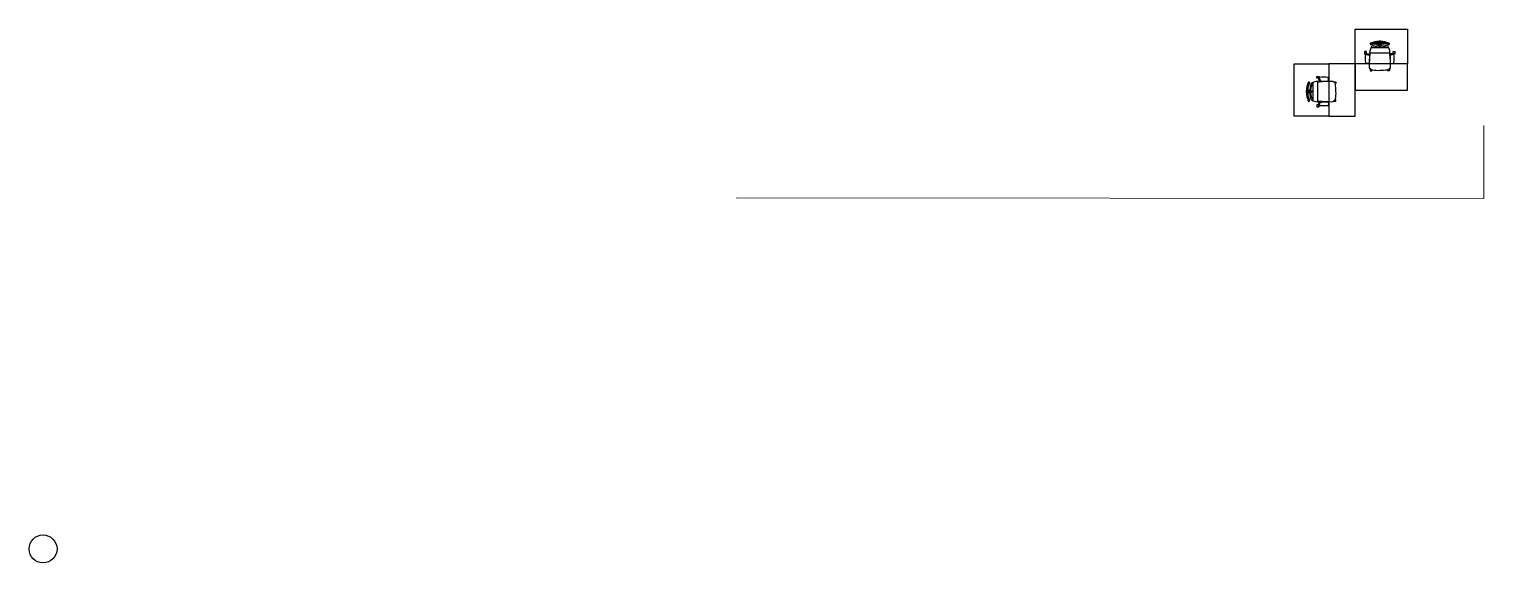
# Model space of a CAD drawing. Header units: inches. Extents: x -29 to 3312, y -30 to 1195.
import ezdxf

# ---------------------------------------------------------------- set-up
doc = ezdxf.new("R2010")
doc.units = ezdxf.units.IN
doc.header["$MEASUREMENT"] = 0
doc.linetypes.add('ACAD_ISO02W100', pattern=[15, 12, -3])
doc.layers.add('M-MOBILIER BUREAU', color=7, linetype='Continuous', true_color=0x141467)
doc.layers.add('Mur entresol 1', color=7, linetype='Continuous')

# ---------------------------------------------------------------- blocks, each defined once
blk = doc.blocks.new('Bureau 120x60cm')
at = {"color": 7, "linetype": 'ACAD_ISO02W100', "true_color": 0xf3f3f3}
for p, q in [((-15.343, 27.314, 0.474), (-16.143, 27.314, 0.474)), ((-16.143, 27.314, 0.474), (-16.143, 26.114, 0.474)), ((-16.143, 26.114, 0.474), (-15.343, 26.114, 0.474))]:
    blk.add_line(p, q, dxfattribs=at)
at = {"color": 0}
for p, q in [((-15.343, 26.114, 0.474), (-15.343, 27.314, 0.474)), ((-15.343, 27.314, 0.474), (-14.743, 27.314, 0.474)), ((-14.743, 27.314, 0.474), (-14.743, 26.114, 0.474)), ((-14.743, 26.114, 0.474), (-15.343, 26.114, 0.474))]:
    blk.add_line(p, q, dxfattribs=at)
for p, q in [((-15.837, 26.776, 0.056), (-15.829, 26.776, 0.056)), ((-15.837, 26.722, 0.056), (-15.837, 26.776, 0.056)), ((-15.829, 26.781, 0.056), (-15.832, 26.781, 0.056)), ((-15.761, 26.781, 0.056), (-15.829, 26.781, 0.056)), ((-15.829, 26.722, 0.056), (-15.829, 26.776, 0.056)), ((-15.829, 26.776, 0.056), (-15.76, 26.776, 0.056)), ((-15.715, 26.756, 0.056), (-15.814, 26.754, 0.056)), ((-15.715, 26.735, 0.056), (-15.814, 26.736, 0.056)), ((-15.76, 26.776, 0.056), (-15.76, 26.722, 0.056)), ((-15.76, 26.776, 0.056), (-15.756, 26.776, 0.056)), ((-15.756, 26.722, 0.056), (-15.756, 26.776, 0.056)), ((-15.829, 26.722, 0.056), (-15.837, 26.722, 0.056)), ((-15.832, 26.717, 0.056), (-15.829, 26.717, 0.056)), ((-15.76, 26.722, 0.056), (-15.829, 26.722, 0.056)), ((-15.829, 26.717, 0.056), (-15.761, 26.717, 0.056)), ((-15.756, 26.722, 0.056), (-15.76, 26.722, 0.056))]:
    blk.add_line(p, q)
at = {"extrusion": (-3.0876e-09, -2.36034e-09, 1), "elevation": 0.056}
for points in [[(-15.582, 27.051), (-15.621, 27.051), (-15.626, 27.055), (-15.626, 27.09), (-15.621, 27.095), (-15.575, 27.095), (-15.57, 27.09), (-15.57, 27.075)], [(-15.808, 26.736), (-15.808, 26.729), (-15.812, 26.724), (-15.859, 26.724), (-15.864, 26.729), (-15.864, 26.762), (-15.859, 26.767), (-15.812, 26.767), (-15.808, 26.762), (-15.808, 26.755)], [(-15.233, 26.969), (-15.19, 26.969), (-15.185, 26.965), (-15.185, 26.931), (-15.19, 26.926), (-15.204, 26.926)], [(-15.582, 26.443), (-15.621, 26.443), (-15.626, 26.44), (-15.626, 26.405), (-15.621, 26.4), (-15.575, 26.4), (-15.57, 26.405), (-15.57, 26.419)], [(-15.232, 26.525), (-15.19, 26.525), (-15.185, 26.53), (-15.185, 26.563), (-15.19, 26.568), (-15.205, 26.568)]]:
    blk.add_lwpolyline(points, dxfattribs=at)
for points in [[(-15.558, 26.974), (-15.587, 27.067, -0.982332), (-15.569, 27.073), (-15.536, 26.976)], [(-15.715, 26.538, -0.248671), (-15.761, 26.576, -0.127853), (-15.766, 26.904, -0.282333), (-15.714, 26.956, -0.116263)], [(-15.714, 26.918, 0.184533), (-15.736, 26.892, 0.168144), (-15.732, 26.595, 0.20387), (-15.715, 26.577, 1.542689)], [(-15.601, 26.532, 0.086951), (-15.572, 26.522, 0.020643), (-15.282, 26.507, 0.381486), (-15.204, 26.575, 0.021381), (-15.19, 26.747, 0.05708), (-15.203, 26.92, 0.351969), (-15.282, 26.987, 0.020732), (-15.572, 26.972, 0.070243), (-15.601, 26.966, 5.382448)], [(-15.558, 26.521), (-15.587, 26.427, 0.982332), (-15.569, 26.422), (-15.536, 26.519)]]:
    blk.add_lwpolyline(points, format="xyb", dxfattribs=at)
for points in [[(-15.569, 27.063, 0.081724), (-15.574, 27.001, 0.298406), (-15.565, 26.989, 0.027254), (-15.37, 26.988, 0.392104), (-15.358, 27.001, 0.077754), (-15.361, 27.06, 0.283785), (-15.372, 27.071, 0.04999), (-15.56, 27.071, 0.300524)], [(-15.644, 26.519), (-15.715, 26.538), (-15.714, 26.956), (-15.609, 26.982, -0.415503), (-15.601, 26.977), (-15.601, 26.517, -0.637011), (-15.608, 26.513)], [(-15.569, 26.431, -0.081724), (-15.574, 26.493, -0.298406), (-15.565, 26.505, -0.027254), (-15.37, 26.506, -0.392104), (-15.358, 26.494, -0.077754), (-15.361, 26.435, -0.283785), (-15.372, 26.423, -0.04999), (-15.56, 26.424, -0.300524)]]:
    blk.add_lwpolyline(points, format="xyb", close=True, dxfattribs=at)
for centre, radius, start, end in [((-15.832, 26.776, 0.056), 0.005, 90, 180), ((-15.814, 26.745, 0.056), 0.00929, 86.8843, 269.0248), ((-15.761, 26.776, 0.056), 0.005, 0, 90), ((-15.832, 26.722, 0.056), 0.005, 180, 270), ((-15.761, 26.722, 0.056), 0.005, 270, 0)]:
    blk.add_arc(centre, radius, start, end)
at = {"extrusion": (-3.0876e-09, -2.36034e-09, 1)}
for centre, major_axis, ratio, start_param, end_param in [((-15.806, 26.951, 0.056), (0, 0.00992), 0.993908, 4.482777, 6.283185), ((-15.761, 26.776, 0.056), (0, -0.005), 0.192955, 1.570796, 3.141593), ((-15.806, 26.545, 0.056), (0, -0.00991), 0.993908, 0, 1.916946), ((-15.761, 26.722, 0.056), (0, -0.005), 0.192955, 0, 1.570796)]:
    blk.add_ellipse(centre, major_axis=major_axis, ratio=ratio, start_param=start_param, end_param=end_param, dxfattribs=at)
for points, knots in [([(-15.823, 26.54, 0.056), (-15.845, 26.599, 0.056), (-15.858, 26.662, 0.056), (-15.863, 26.787, 0.056), (-15.855, 26.85, 0.056), (-15.834, 26.926, 0.056), (-15.829, 26.942, 0.056), (-15.823, 26.957, 0.056)], [0, 0, 0, 0, 0.1891905, 0.1891905, 0.3749651, 0.3749651, 0.4250547, 0.4250547, 0.4250547, 0.4250547]), ([(-15.815, 26.954, 0.056), (-15.837, 26.896, 0.056), (-15.85, 26.834, 0.056), (-15.855, 26.711, 0.056), (-15.848, 26.649, 0.056), (-15.826, 26.574, 0.056), (-15.821, 26.558, 0.056), (-15.815, 26.543, 0.056)], [0, 0, 0, 0, 0.186586, 0.186586, 0.3697995, 0.3697995, 0.4196416, 0.4196416, 0.4196416, 0.4196416]), ([(-15.829, 26.781, 0.056), (-15.829, 26.781, 0.056), (-15.829, 26.781, 0.056), (-15.829, 26.781, 0.056), (-15.829, 26.781, 0.056), (-15.829, 26.775, 0.056)], [-0.01031285, -0.01031285, -0.01031285, -0.01031285, 0, 0, 0.01031285, 0.01031285, 0.01031285, 0.01031285]), ([(-15.823, 26.957, 0.056), (-15.822, 26.959, 0.056), (-15.821, 26.961, 0.056), (-15.819, 26.964, 0.056), (-15.817, 26.965, 0.056), (-15.814, 26.967, 0.056), (-15.812, 26.968, 0.056), (-15.808, 26.969, 0.056), (-15.806, 26.969, 0.056), (-15.803, 26.969, 0.056), (-15.801, 26.968, 0.056), (-15.797, 26.967, 0.056), (-15.796, 26.966, 0.056), (-15.793, 26.963, 0.056), (-15.792, 26.962, 0.056), (-15.79, 26.958, 0.056), (-15.789, 26.957, 0.056), (-15.788, 26.953, 0.056), (-15.788, 26.951, 0.056), (-15.788, 26.948, 0.056), (-15.789, 26.947, 0.056), (-15.789, 26.946, 0.056)], [0, 0, 0, 0, 0.00581834, 0.00581834, 0.0115265, 0.0115265, 0.01723291, 0.01723291, 0.02293404, 0.02293404, 0.02863253, 0.02863253, 0.03433199, 0.03433199, 0.0400356, 0.0400356, 0.04574483, 0.04574483, 0.05145892, 0.05145892, 0.05415272, 0.05415272, 0.05415272, 0.05415272]), ([(-15.815, 26.954, 0.056), (-15.815, 26.955, 0.056), (-15.815, 26.955, 0.056), (-15.816, 26.955, 0.056), (-15.816, 26.955, 0.056), (-15.816, 26.955, 0.056), (-15.817, 26.955, 0.056), (-15.818, 26.956, 0.056), (-15.818, 26.956, 0.056), (-15.819, 26.956, 0.056), (-15.82, 26.956, 0.056), (-15.821, 26.957, 0.056), (-15.821, 26.957, 0.056), (-15.822, 26.957, 0.056), (-15.822, 26.957, 0.056), (-15.822, 26.957, 0.056), (-15.823, 26.957, 0.056), (-15.823, 26.957, 0.056), (-15.823, 26.957, 0.056), (-15.823, 26.957, 0.056)], [25.279064, 25.279064, 25.279064, 25.279064, 26.768348, 26.768348, 28.325859, 28.325859, 29.883994, 29.883994, 31.441792, 31.441792, 32.999677, 32.999677, 34.558406, 34.558406, 36.117352, 36.117352, 37.67499, 37.67499, 37.885463, 37.885463, 37.885463, 37.885463]), ([(-15.796, 26.949, 0.056), (-15.796, 26.95, 0.056), (-15.796, 26.951, 0.056), (-15.796, 26.953, 0.056), (-15.797, 26.954, 0.056), (-15.797, 26.956, 0.056), (-15.798, 26.957, 0.056), (-15.799, 26.958, 0.056), (-15.8, 26.959, 0.056), (-15.802, 26.96, 0.056), (-15.803, 26.96, 0.056), (-15.805, 26.961, 0.056), (-15.805, 26.961, 0.056), (-15.807, 26.961, 0.056), (-15.808, 26.961, 0.056), (-15.81, 26.96, 0.056), (-15.811, 26.959, 0.056), (-15.813, 26.958, 0.056), (-15.813, 26.957, 0.056), (-15.815, 26.956, 0.056), (-15.815, 26.955, 0.056), (-15.815, 26.954, 0.056)], [0, 0, 0, 0, 0.00321285, 0.00321285, 0.00636128, 0.00636128, 0.0095137, 0.0095137, 0.01267321, 0.01267321, 0.01584275, 0.01584275, 0.01782239, 0.01782239, 0.0210395, 0.0210395, 0.02422009, 0.02422009, 0.02739541, 0.02739541, 0.02974606, 0.02974606, 0.02974606, 0.02974606]), ([(-15.796, 26.949, 0.056), (-15.796, 26.949, 0.056), (-15.796, 26.949, 0.056), (-15.796, 26.949, 0.056), (-15.796, 26.949, 0.056), (-15.796, 26.949, 0.056), (-15.796, 26.949, 0.056), (-15.795, 26.948, 0.056), (-15.795, 26.948, 0.056), (-15.794, 26.948, 0.056), (-15.793, 26.948, 0.056), (-15.793, 26.948, 0.056), (-15.792, 26.948, 0.056), (-15.792, 26.948, 0.056), (-15.792, 26.948, 0.056)], [23.620506, 23.620506, 23.620506, 23.620506, 24.344107, 24.344107, 25.225285, 25.225285, 25.225285, 26.786112, 26.786112, 28.351302, 28.351302, 29.91779, 29.91779, 29.92515, 29.92515, 29.92515, 29.92515]), ([(-15.796, 26.949, 0.056), (-15.796, 26.949, 0.056), (-15.796, 26.949, 0.056), (-15.796, 26.949, 0.056), (-15.796, 26.949, 0.056), (-15.796, 26.949, 0.056)], [48.4302614, 48.4302614, 48.4302614, 48.4302614, 48.6864191, 48.6864191, 48.8457908, 48.8457908, 48.8457908, 48.8457908]), ([(-15.792, 26.948, 0.056), (-15.792, 26.947, 0.056), (-15.791, 26.947, 0.056), (-15.79, 26.947, 0.056), (-15.79, 26.947, 0.056), (-15.789, 26.947, 0.056), (-15.789, 26.946, 0.056), (-15.789, 26.946, 0.056), (-15.789, 26.946, 0.056), (-15.789, 26.946, 0.056)], [29.92515, 29.92515, 29.92515, 29.92515, 31.483322, 31.483322, 33.047716, 33.047716, 34.610721, 34.610721, 35.815195, 35.815195, 35.815195, 35.815195]), ([(-15.829, 26.722, 0.056), (-15.829, 26.722, 0.056), (-15.829, 26.721, 0.056), (-15.829, 26.72, 0.056), (-15.829, 26.719, 0.056), (-15.829, 26.718, 0.056), (-15.829, 26.718, 0.056), (-15.829, 26.718, 0.056), (-15.829, 26.717, 0.056), (-15.829, 26.717, 0.056), (-15.829, 26.717, 0.056), (-15.829, 26.717, 0.056), (-15.829, 26.717, 0.056), (-15.829, 26.717, 0.056)], [7.866681, 7.866681, 7.866681, 7.866681, 9.819099, 9.819099, 11.771895, 11.771895, 13.725549, 13.725549, 14.729493, 14.729493, 15.733363, 15.733363, 15.743676, 15.743676, 15.743676, 15.743676]), ([(-15.789, 26.551, 0.056), (-15.788, 26.549, 0.056), (-15.788, 26.547, 0.056), (-15.788, 26.543, 0.056), (-15.788, 26.542, 0.056), (-15.789, 26.538, 0.056), (-15.79, 26.536, 0.056), (-15.792, 26.533, 0.056), (-15.794, 26.532, 0.056), (-15.797, 26.529, 0.056), (-15.798, 26.529, 0.056), (-15.802, 26.527, 0.056), (-15.804, 26.527, 0.056), (-15.808, 26.527, 0.056), (-15.81, 26.527, 0.056), (-15.813, 26.529, 0.056), (-15.815, 26.53, 0.056), (-15.818, 26.532, 0.056), (-15.819, 26.533, 0.056), (-15.821, 26.536, 0.056), (-15.822, 26.538, 0.056), (-15.823, 26.54, 0.056)], [0, 0, 0, 0, 0.00581525, 0.00581525, 0.01152328, 0.01152328, 0.01723549, 0.01723549, 0.02294442, 0.02294442, 0.02864804, 0.02864804, 0.03434624, 0.03434624, 0.04004111, 0.04004111, 0.04573612, 0.04573612, 0.0514347, 0.0514347, 0.05717597, 0.05717597, 0.05717597, 0.05717597]), ([(-15.818, 26.541, 0.056), (-15.819, 26.541, 0.056), (-15.819, 26.541, 0.056), (-15.819, 26.541, 0.056), (-15.82, 26.541, 0.056), (-15.821, 26.541, 0.056), (-15.821, 26.54, 0.056), (-15.822, 26.54, 0.056), (-15.822, 26.54, 0.056), (-15.823, 26.54, 0.056), (-15.823, 26.54, 0.056), (-15.823, 26.54, 0.056), (-15.823, 26.54, 0.056), (-15.823, 26.54, 0.056)], [31.187374, 31.187374, 31.187374, 31.187374, 31.462551, 31.462551, 33.025693, 33.025693, 34.593569, 34.593569, 36.159542, 36.159542, 37.722617, 37.722617, 37.907499, 37.907499, 37.907499, 37.907499]), ([(-15.815, 26.543, 0.056), (-15.815, 26.543, 0.056), (-15.815, 26.543, 0.056), (-15.816, 26.542, 0.056), (-15.816, 26.542, 0.056), (-15.816, 26.542, 0.056), (-15.817, 26.542, 0.056), (-15.818, 26.542, 0.056), (-15.818, 26.541, 0.056), (-15.818, 26.541, 0.056)], [25.293642, 25.293642, 25.293642, 25.293642, 26.780141, 26.780141, 28.337832, 28.337832, 29.897859, 29.897859, 31.187374, 31.187374, 31.187374, 31.187374]), ([(-15.815, 26.543, 0.056), (-15.815, 26.542, 0.056), (-15.814, 26.541, 0.056), (-15.813, 26.539, 0.056), (-15.813, 26.538, 0.056), (-15.811, 26.537, 0.056), (-15.81, 26.536, 0.056), (-15.808, 26.535, 0.056), (-15.807, 26.535, 0.056), (-15.806, 26.535, 0.056), (-15.806, 26.535, 0.056), (-15.805, 26.535, 0.056), (-15.805, 26.535, 0.056), (-15.803, 26.535, 0.056), (-15.802, 26.536, 0.056), (-15.8, 26.536, 0.056), (-15.8, 26.537, 0.056), (-15.798, 26.539, 0.056), (-15.797, 26.539, 0.056), (-15.796, 26.541, 0.056), (-15.796, 26.542, 0.056), (-15.796, 26.544, 0.056), (-15.796, 26.545, 0.056), (-15.796, 26.547, 0.056), (-15.796, 26.548, 0.056), (-15.796, 26.548, 0.056)], [0, 0, 0, 0, 0.00321068, 0.00321068, 0.00636009, 0.00636009, 0.00952099, 0.00952099, 0.01269186, 0.01269186, 0.01305819, 0.01305819, 0.01415867, 0.01415867, 0.01738754, 0.01738754, 0.02056235, 0.02056235, 0.02373073, 0.02373073, 0.02688881, 0.02688881, 0.03003872, 0.03003872, 0.03201466, 0.03201466, 0.03201466, 0.03201466]), ([(-15.796, 26.548, 0.056), (-15.796, 26.548, 0.056), (-15.796, 26.548, 0.056), (-15.796, 26.548, 0.056), (-15.796, 26.548, 0.056), (-15.796, 26.548, 0.056), (-15.795, 26.549, 0.056), (-15.795, 26.549, 0.056), (-15.794, 26.549, 0.056), (-15.794, 26.549, 0.056), (-15.793, 26.549, 0.056), (-15.793, 26.549, 0.056), (-15.792, 26.55, 0.056), (-15.792, 26.55, 0.056), (-15.792, 26.55, 0.056), (-15.791, 26.55, 0.056), (-15.791, 26.55, 0.056), (-15.79, 26.55, 0.056), (-15.79, 26.551, 0.056), (-15.789, 26.551, 0.056), (-15.789, 26.551, 0.056), (-15.789, 26.551, 0.056), (-15.789, 26.551, 0.056), (-15.789, 26.551, 0.056), (-15.789, 26.551, 0.056)], [24.890686, 24.890686, 24.890686, 24.890686, 25.198952, 25.198952, 25.198952, 26.764845, 26.764845, 28.33181, 28.33181, 29.899659, 29.899659, 30.698164, 30.698164, 31.448954, 31.448954, 32.250169, 32.250169, 33.784465, 33.784465, 35.31521, 35.31521, 36.840811, 36.840811, 37.073575, 37.073575, 37.073575, 37.073575])]:
    blk.add_open_spline(points, degree=3, knots=knots)
for points in [[(-15.83, 26.781, 0.056), (-15.827, 26.838, 0.056), (-15.816, 26.895, 0.056), (-15.796, 26.949, 0.056)], [(-15.789, 26.946, 0.056), (-15.808, 26.894, 0.056), (-15.819, 26.837, 0.056), (-15.822, 26.781, 0.056)], [(-15.83, 26.717, 0.056), (-15.827, 26.66, 0.056), (-15.816, 26.604, 0.056), (-15.796, 26.55, 0.056)], [(-15.822, 26.717, 0.056), (-15.819, 26.661, 0.056), (-15.808, 26.604, 0.056), (-15.789, 26.551, 0.056)], [(-15.796, 26.548, 0.056), (-15.796, 26.548, 0.056), (-15.796, 26.548, 0.056), (-15.796, 26.548, 0.056)]]:
    blk.add_open_spline(points, degree=3)

msp = doc.modelspace()

# ---------------------------------------------------------------- linework, layer by layer
msp.add_circle((2.8, 1.8, 41.8), 32.1)
at = {"layer": 'Mur entresol 1', "color": 7, "lineweight": 0}
for p, q in [((3312.3, 805.7), (3312.1, 973.2)), ((1595, 807.2), (3312.3, 805.7))]:
    msp.add_line(p, q, dxfattribs=at)

# ---------------------------------------------------------------- block references
at = {"layer": 'M-MOBILIER BUREAU', "xscale": -100, "yscale": 100, "zscale": 100}
for p, rotation in [((5747.9, -419.6, -47.4), 90.00000017902417), ((4490.8, 3726.1, -47.4), 180.0000003413345)]:
    msp.add_blockref('Bureau 120x60cm', p, dxfattribs=dict(at, rotation=rotation))

doc.saveas('drawing.dxf')
